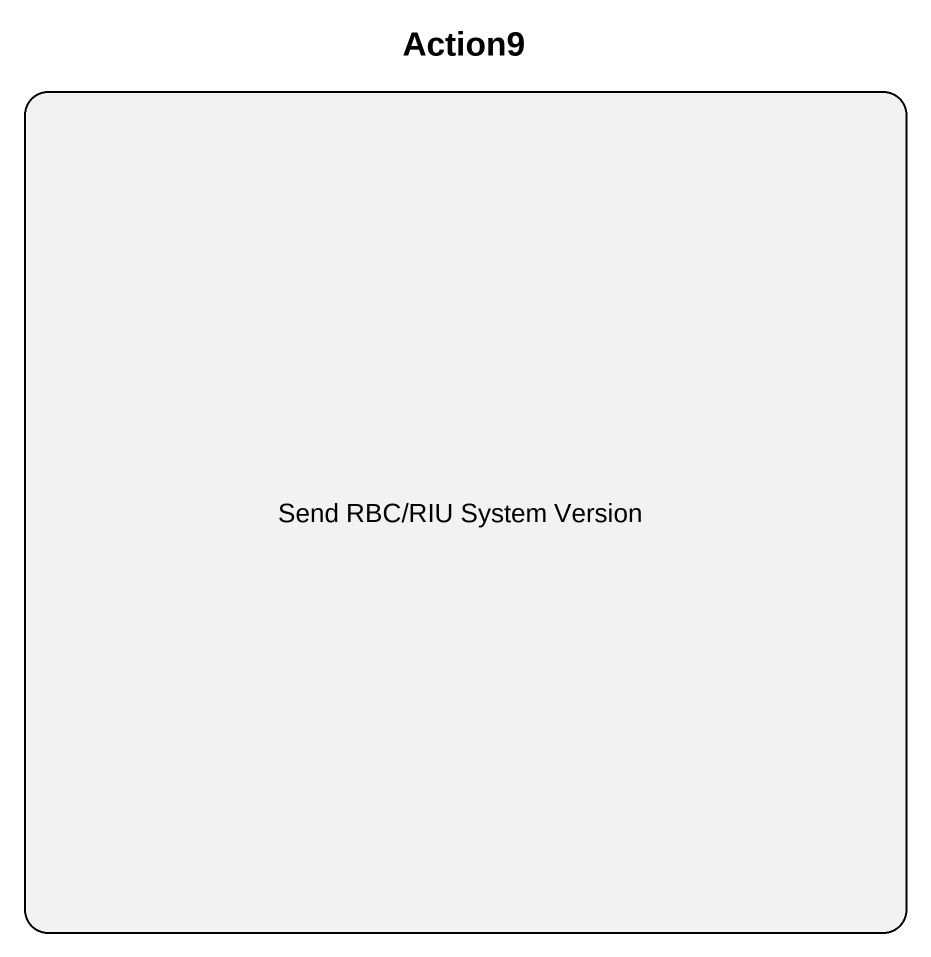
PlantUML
@startuml
title Action9
hide empty description
state "Send RBC/RIU System Version" as Send_RBC_RIU_System_Version
@enduml
